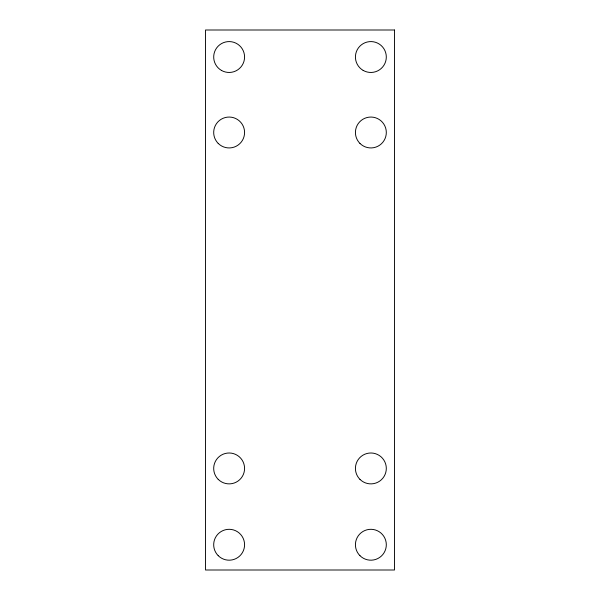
<?xml version="1.0" encoding="UTF-8"?>
<svg xmlns="http://www.w3.org/2000/svg" width="600" height="600" viewBox="0 0 600 600"><rect width="100%" height="100%" fill="white"/><g stroke="black" fill="none" stroke-linecap="round" stroke-linejoin="round"><path stroke-width="0.9" d="M394.493 30L205.507 30L205.507 570L394.493 570L394.493 30M218.212 143.415A15.442 15.442 0 0 0 244.05 136.493A15.442 15.442 0 0 0 225.135 117.578A15.442 15.442 0 0 0 218.212 143.415M363.15 70.395A15.442 15.442 0 0 0 386.31 57.023A15.442 15.442 0 0 0 363.15 43.65A15.442 15.442 0 0 0 363.15 70.395M359.947 555.668A15.442 15.442 0 0 0 385.785 548.745A15.442 15.442 0 0 0 366.87 529.83A15.442 15.442 0 0 0 359.947 555.668M221.415 70.395A15.442 15.442 0 0 0 244.575 57.023A15.442 15.442 0 0 0 221.415 43.65A15.442 15.442 0 0 0 221.415 70.395M218.212 479.355A15.442 15.442 0 0 0 244.05 472.433A15.442 15.442 0 0 0 225.135 453.518A15.442 15.442 0 0 0 218.212 479.355M359.947 479.355A15.442 15.442 0 0 0 385.785 472.433A15.442 15.442 0 0 0 366.87 453.518A15.442 15.442 0 0 0 359.947 479.355M359.947 143.415A15.442 15.442 0 0 0 385.785 136.493A15.442 15.442 0 0 0 366.87 117.578A15.442 15.442 0 0 0 359.947 143.415M218.212 555.668A15.442 15.442 0 0 0 244.05 548.745A15.442 15.442 0 0 0 225.135 529.83A15.442 15.442 0 0 0 218.212 555.668"/></g></svg>
